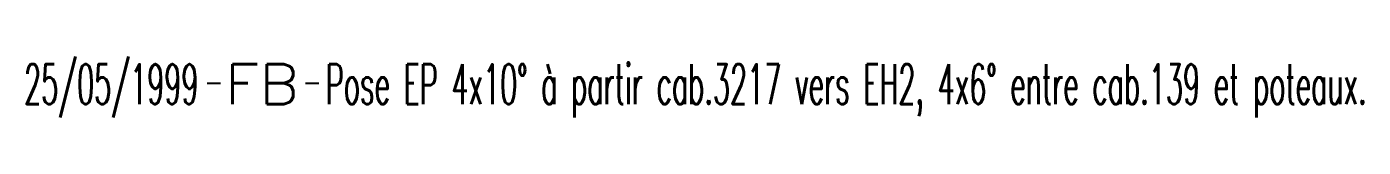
# Model space of a CAD drawing. Header units: millimetres. Extents: x 82000 to 82455, y 143266 to 143912.
# Drawn here: x 82078.2 to 82128.4, y 143349.4 to 143351.7 of the extents above; entities that cross this region are included whole.
import ezdxf
from ezdxf.enums import TextEntityAlignment as Align

# ---------------------------------------------------------------- set-up
doc = ezdxf.new("R2010")
doc.units = ezdxf.units.MM
doc.layers.get('0').update_dxf_attribs({"linetype": 'CONTINUOUS'})
doc.layers.add('E_100', color=3, linetype='CONTINUOUS')
doc.styles.get("Standard").update_dxf_attribs({"font": 'romans.shx', "width": 0.85})

# ---------------------------------------------------------------- blocks, each defined once
blk = doc.blocks.new('GIS_MODF')
at = {"color": 0, "linetype": 'Continuous', "flags": 128}
for points in [[(-2.176, -0.014), (-1.676, -0.014)], [(1.519, -0.014), (2.019, -0.014)]]:
    blk.add_lwpolyline(points, dxfattribs=at)
at = {"color": 0, "linetype": 'Continuous', "width": 0.5}
blk.add_attdef('DATE', text='', height=1.5, dxfattribs=at).set_placement((-2.502, -0.798), align=Align.RIGHT)
at = {"color": 0, "linetype": 'Continuous', "width": 1.771291}
blk.add_attdef('USER', text='', height=1.5, dxfattribs=at).set_placement((-1.507, -0.798), (1.276, -0.798), align=Align.FIT)
at = {"color": 0, "linetype": 'Continuous', "width": 0.5}
blk.add_attdef('DESC', (2.289, -0.798), '', height=1.5, dxfattribs=at)

msp = doc.modelspace()

# ---------------------------------------------------------------- block references
at = {"layer": 'E_100', "color": 3, "linetype": 'Continuous'}
ref = msp.add_blockref('GIS_MODF', (82087.116, 143350.73), dxfattribs=at)
ref.add_attrib('DATE', '25/05/1999', dxfattribs={"layer": '0', "color": 0, "linetype": 'Continuous', "height": 1.5, "width": 0.5}).set_placement((82084.614, 143349.932), align=Align.RIGHT)
ref.add_attrib('USER', 'FB', dxfattribs={"layer": '0', "color": 0, "linetype": 'Continuous', "height": 1.5, "width": 1.082456}).set_placement((82085.609, 143349.932), (82088.393, 143349.932), align=Align.FIT)
ref.add_attrib('DESC', 'Pose EP 4x10%%D à partir cab.3217 vers EH2, 4x6%%D entre cab.139 et poteaux.', (82089.405, 143349.932), dxfattribs={"layer": '0', "color": 0, "linetype": 'Continuous', "height": 1.5, "width": 0.5})

doc.saveas('drawing.dxf')
